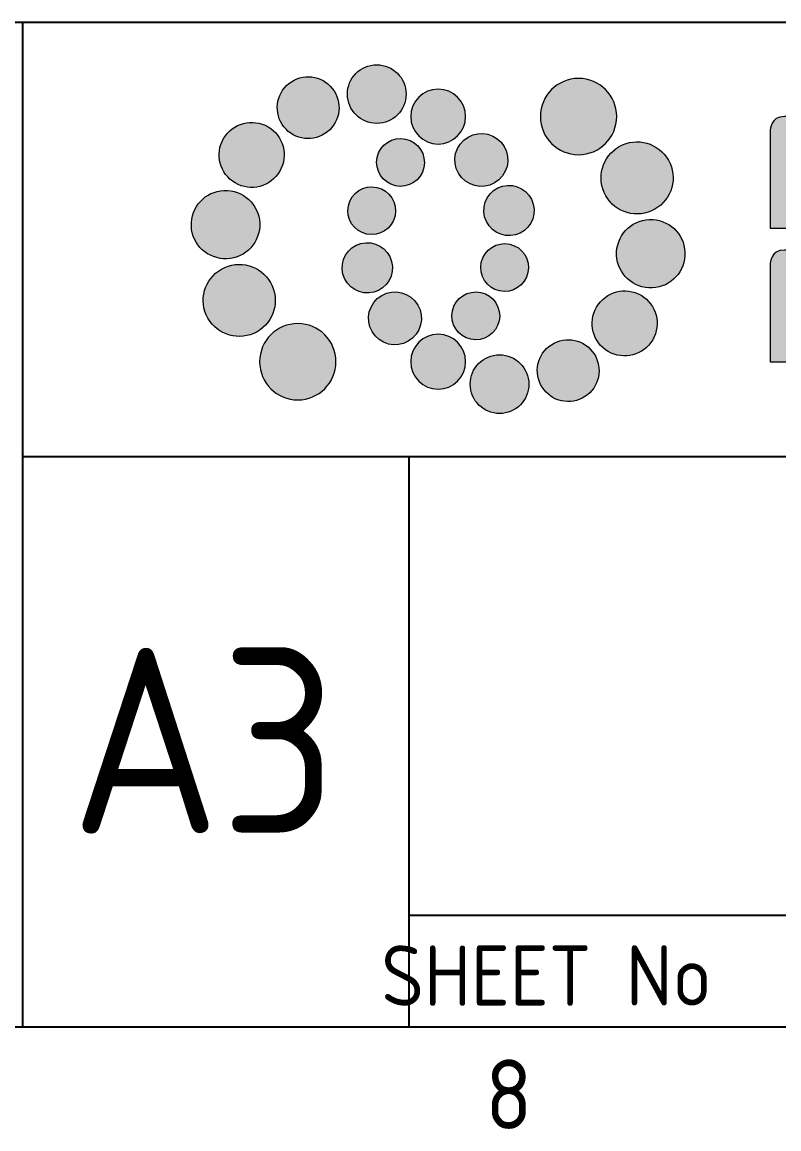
# Paper-space layout 'A3' of a CAD drawing. Header units: metres. Extents: x -21 to 431, y -1 to 287.
# Drawn here: x 377.2 to 399.67, y 0.74 to 33.59 of the extents above; entities that cross this region are included whole.
import ezdxf
from ezdxf.enums import TextEntityAlignment as Align

# ---------------------------------------------------------------- set-up
doc = ezdxf.new("R2010")
doc.units = ezdxf.units.M
doc.layers.get('0').update_dxf_attribs({"color": 6})
doc.layers.add('Notes', color=7, linetype='Continuous')
doc.layers.add('SupportsUG_SP_EXT', color=7, linetype='Continuous')
doc.styles.add('iecISOCP', font='isocp.shx')
doc.styles.get("Standard").update_dxf_attribs({"font": 'arial.ttf'})

# ---------------------------------------------------------------- blocks, each defined once
blk = doc.blocks.new('EE_LOGO')
h = blk.add_hatch(color=7)
edge = h.paths.add_edge_path()
edge.add_spline(control_points=[(-21.117, 5.874), (-21.481, 6.442), (-22.24, 6.607), (-22.806, 6.242), (-23.374, 5.876), (-23.536, 5.12), (-23.174, 4.55), (-22.805, 3.983), (-22.05, 3.82), (-21.483, 4.186), (-20.915, 4.55), (-20.748, 5.308), (-21.117, 5.874)], knot_values=[0, 0, 0, 0, 1, 1, 1, 2, 2, 2, 3, 3, 3, 4, 4, 4, 4], degree=3, periodic=0)
h = blk.add_hatch(color=7)
edge = h.paths.add_edge_path()
edge.add_spline(control_points=[(-18.272, 5.865), (-18.338, 6.504), (-18.908, 6.969), (-19.545, 6.904), (-20.185, 6.84), (-20.65, 6.27), (-20.584, 5.634), (-20.52, 4.994), (-19.951, 4.528), (-19.312, 4.593), (-18.671, 4.657), (-18.207, 5.226), (-18.272, 5.865)], knot_values=[0, 0, 0, 0, 1, 1, 1, 2, 2, 2, 3, 3, 3, 4, 4, 4, 4], degree=3, periodic=0)
h = blk.add_hatch(color=7)
edge = h.paths.add_edge_path()
edge.add_spline(control_points=[(-9.932, 4.861), (-9.932, 4.027), (-10.608, 3.351), (-11.442, 3.351), (-12.276, 3.351), (-12.953, 4.027), (-12.953, 4.861), (-12.953, 5.695), (-12.276, 6.371), (-11.442, 6.371), (-10.608, 6.371), (-9.932, 5.695), (-9.932, 4.861)], knot_values=[0, 0, 0, 0, 1, 1, 1, 2, 2, 2, 3, 3, 3, 4, 4, 4, 4], degree=3, periodic=0)
h = blk.add_hatch(color=7)
edge = h.paths.add_edge_path()
edge.add_spline(control_points=[(-15.912, 4.861), (-15.912, 4.261), (-16.398, 3.774), (-16.998, 3.774), (-17.599, 3.774), (-18.085, 4.261), (-18.085, 4.861), (-18.085, 5.461), (-17.599, 5.947), (-16.998, 5.947), (-16.398, 5.947), (-15.912, 5.461), (-15.912, 4.861)], knot_values=[0, 0, 0, 0, 1, 1, 1, 2, 2, 2, 3, 3, 3, 4, 4, 4, 4], degree=3, periodic=0)
edge = h.paths.add_edge_path()
edge.add_spline(control_points=[(-18.287, 3.97), (-18.8, 4.08), (-19.302, 3.756), (-19.412, 3.245), (-19.522, 2.736), (-19.198, 2.231), (-18.69, 2.12), (-18.178, 2.008), (-17.673, 2.333), (-17.564, 2.844), (-17.454, 3.354), (-17.778, 3.859), (-18.287, 3.97)], knot_values=[0, 0, 0, 0, 1, 1, 1, 2, 2, 2, 3, 3, 3, 4, 4, 4, 4], degree=3, periodic=0)
h = blk.add_hatch(color=7)
edge = h.paths.add_edge_path()
edge.add_spline(control_points=[(-14.591, 2.361), (-14.158, 2.747), (-14.12, 3.41), (-14.507, 3.841), (-14.892, 4.274), (-15.554, 4.311), (-15.987, 3.925), (-16.42, 3.541), (-16.456, 2.876), (-16.07, 2.447), (-15.686, 2.014), (-15.024, 1.976), (-14.591, 2.361)], knot_values=[0, 0, 0, 0, 1, 1, 1, 2, 2, 2, 3, 3, 3, 4, 4, 4, 4], degree=3, periodic=0)
edge = h.paths.add_edge_path()
edge.add_spline(control_points=[(-15.912, 4.861), (-15.912, 4.261), (-16.398, 3.774), (-16.998, 3.774), (-17.599, 3.774), (-18.085, 4.261), (-18.085, 4.861), (-18.085, 5.461), (-17.599, 5.947), (-16.998, 5.947), (-16.398, 5.947), (-15.912, 5.461), (-15.912, 4.861)], knot_values=[0, 0, 0, 0, 1, 1, 1, 2, 2, 2, 3, 3, 3, 4, 4, 4, 4], degree=3, periodic=0)
h = blk.add_hatch(color=7)
edge = h.paths.add_edge_path()
edge.add_spline(control_points=[(-15.912, 4.861), (-15.912, 4.261), (-16.398, 3.774), (-16.998, 3.774), (-17.599, 3.774), (-18.085, 4.261), (-18.085, 4.861), (-18.085, 5.461), (-17.598, 5.947), (-16.998, 5.947), (-16.398, 5.947), (-15.912, 5.461), (-15.912, 4.861)], knot_values=[0, 0, 0, 0, 1, 1, 1, 2, 2, 2, 3, 3, 3, 4, 4, 4, 4], degree=3, periodic=0)
edge = h.paths.add_edge_path(flags=16)
edge.add_spline(control_points=[(-15.912, 4.861), (-15.912, 4.261), (-16.398, 3.774), (-16.998, 3.774), (-17.599, 3.774), (-18.085, 4.261), (-18.085, 4.861), (-18.085, 5.461), (-17.599, 5.947), (-16.998, 5.947), (-16.398, 5.947), (-15.912, 5.461), (-15.912, 4.861)], knot_values=[0, 0, 0, 0, 1, 1, 1, 2, 2, 2, 3, 3, 3, 4, 4, 4, 4], degree=3, periodic=0)
h = blk.add_hatch(color=7)
edge = h.paths.add_edge_path()
edge.add_spline(control_points=[(-3.852, 0.44), (-3.852, 0.44), (-3.852, 4.253), (-3.852, 4.3), (-3.852, 4.346), (-3.85, 4.86), (-3.293, 4.86), (-2.736, 4.861), (-0.486, 4.86), (-0.486, 4.86), (-0.486, 4.86), (-0.486, 3.995), (-0.486, 3.995), (-0.486, 3.995), (-2.886, 3.995), (-2.886, 3.995), (-2.886, 3.995), (-2.886, 3.099), (-2.886, 3.099), (-2.886, 3.099), (-0.802, 3.099), (-0.802, 3.099), (-0.802, 3.099), (-0.802, 2.233), (-0.802, 2.233), (-0.802, 2.233), (-2.886, 2.233), (-2.886, 2.233), (-2.886, 2.233), (-2.886, 1.305), (-2.886, 1.305), (-2.886, 1.305), (-0.486, 1.305), (-0.486, 1.305), (-0.486, 1.305), (-0.486, 0.44), (-0.486, 0.44), (-0.486, 0.44), (-3.852, 0.44), (-3.852, 0.44)], knot_values=[0, 0, 0, 0, 1, 1, 1, 2, 2, 2, 3, 3, 3, 4, 4, 4, 5, 5, 5, 6, 6, 6, 7, 7, 7, 8, 8, 8, 9, 9, 9, 10, 10, 10, 11, 11, 11, 12, 12, 12, 13, 13, 13, 13], degree=3, periodic=0)
h = blk.add_hatch(color=7)
edge = h.paths.add_edge_path()
edge.add_spline(control_points=[(-23.731, 4.455), (-24.343, 4.811), (-25.134, 4.605), (-25.491, 3.991), (-25.848, 3.376), (-25.641, 2.589), (-25.028, 2.232), (-24.414, 1.872), (-23.625, 2.081), (-23.267, 2.695), (-22.908, 3.308), (-23.116, 4.097), (-23.731, 4.455)], knot_values=[0, 0, 0, 0, 1, 1, 1, 2, 2, 2, 3, 3, 3, 4, 4, 4, 4], degree=3, periodic=0)
h = blk.add_hatch(color=7)
edge = h.paths.add_edge_path()
edge.add_spline(control_points=[(-8.551, 1.129), (-7.829, 1.446), (-7.501, 2.288), (-7.819, 3.008), (-8.136, 3.727), (-8.978, 4.056), (-9.698, 3.738), (-10.419, 3.421), (-10.746, 2.579), (-10.431, 1.859), (-10.113, 1.137), (-9.272, 0.81), (-8.551, 1.129)], knot_values=[0, 0, 0, 0, 1, 1, 1, 2, 2, 2, 3, 3, 3, 4, 4, 4, 4], degree=3, periodic=0)
h = blk.add_hatch(color=7)
edge = h.paths.add_edge_path()
edge.add_spline(control_points=[(-13.94, 0.18), (-13.409, 0.32), (-13.092, 0.865), (-13.232, 1.397), (-13.372, 1.93), (-13.919, 2.246), (-14.449, 2.106), (-14.977, 1.966), (-15.296, 1.421), (-15.158, 0.89), (-15.017, 0.358), (-14.472, 0.04), (-13.94, 0.18)], knot_values=[0, 0, 0, 0, 1, 1, 1, 2, 2, 2, 3, 3, 3, 4, 4, 4, 4], degree=3, periodic=0)
h = blk.add_hatch(color=7)
edge = h.paths.add_edge_path()
edge.add_spline(control_points=[(-25.337, 1.937), (-26.085, 1.98), (-26.723, 1.408), (-26.766, 0.662), (-26.811, -0.085), (-26.237, -0.724), (-25.489, -0.767), (-24.742, -0.811), (-24.104, -0.24), (-24.06, 0.508), (-24.019, 1.254), (-24.59, 1.895), (-25.337, 1.937)], knot_values=[0, 0, 0, 0, 1, 1, 1, 2, 2, 2, 3, 3, 3, 4, 4, 4, 4], degree=3, periodic=0)
h = blk.add_hatch(color=7)
edge = h.paths.add_edge_path()
edge.add_spline(control_points=[(-19.428, 2.057), (-19.94, 2.167), (-20.443, 1.843), (-20.553, 1.333), (-20.663, 0.823), (-20.338, 0.318), (-19.83, 0.208), (-19.319, 0.096), (-18.814, 0.421), (-18.705, 0.932), (-18.594, 1.442), (-18.919, 1.947), (-19.428, 2.057)], knot_values=[0, 0, 0, 0, 1, 1, 1, 2, 2, 2, 3, 3, 3, 4, 4, 4, 4], degree=3, periodic=0)
h = blk.add_hatch(color=7)
edge = h.paths.add_edge_path()
edge.add_spline(control_points=[(-8.66, -1.921), (-7.912, -1.963), (-7.274, -1.392), (-7.231, -0.645), (-7.186, 0.102), (-7.76, 0.74), (-8.507, 0.784), (-9.254, 0.827), (-9.893, 0.256), (-9.936, -0.492), (-9.977, -1.238), (-9.407, -1.878), (-8.66, -1.921)], knot_values=[0, 0, 0, 0, 1, 1, 1, 2, 2, 2, 3, 3, 3, 4, 4, 4, 4], degree=3, periodic=0)
h = blk.add_hatch(color=7)
edge = h.paths.add_edge_path()
edge.add_spline(control_points=[(-20.056, -0.164), (-20.588, -0.304), (-20.905, -0.849), (-20.765, -1.38), (-20.625, -1.913), (-20.078, -2.23), (-19.548, -2.089), (-19.02, -1.949), (-18.701, -1.405), (-18.839, -0.874), (-18.98, -0.341), (-19.524, -0.024), (-20.056, -0.164)], knot_values=[0, 0, 0, 0, 1, 1, 1, 2, 2, 2, 3, 3, 3, 4, 4, 4, 4], degree=3, periodic=0)
h = blk.add_hatch(color=7)
edge = h.paths.add_edge_path()
edge.add_spline(control_points=[(-14.569, -2.041), (-14.056, -2.151), (-13.554, -1.827), (-13.444, -1.316), (-13.334, -0.807), (-13.658, -0.302), (-14.167, -0.191), (-14.678, -0.079), (-15.183, -0.404), (-15.292, -0.916), (-15.402, -1.425), (-15.078, -1.93), (-14.569, -2.041)], knot_values=[0, 0, 0, 0, 1, 1, 1, 2, 2, 2, 3, 3, 3, 4, 4, 4, 4], degree=3, periodic=0)
h = blk.add_hatch(color=7)
edge = h.paths.add_edge_path()
edge.add_spline(control_points=[(-3.852, -4.844), (-3.852, -4.844), (-3.852, -1.031), (-3.852, -0.984), (-3.852, -0.938), (-3.85, -0.425), (-3.293, -0.424), (-2.736, -0.424), (-0.486, -0.424), (-0.486, -0.424), (-0.486, -0.424), (-0.486, -1.289), (-0.486, -1.289), (-0.486, -1.289), (-2.886, -1.289), (-2.886, -1.289), (-2.886, -1.289), (-2.886, -2.186), (-2.886, -2.186), (-2.886, -2.186), (-0.802, -2.186), (-0.802, -2.186), (-0.802, -2.186), (-0.802, -3.051), (-0.802, -3.051), (-0.802, -3.051), (-2.886, -3.051), (-2.886, -3.051), (-2.886, -3.051), (-2.886, -3.98), (-2.886, -3.98), (-2.886, -3.98), (-0.486, -3.98), (-0.486, -3.98), (-0.486, -3.98), (-0.486, -4.844), (-0.486, -4.844), (-0.486, -4.844), (-3.852, -4.844), (-3.852, -4.844)], knot_values=[0, 0, 0, 0, 1, 1, 1, 2, 2, 2, 3, 3, 3, 4, 4, 4, 5, 5, 5, 6, 6, 6, 7, 7, 7, 8, 8, 8, 9, 9, 9, 10, 10, 10, 11, 11, 11, 12, 12, 12, 13, 13, 13, 13], degree=3, periodic=0)
h = blk.add_hatch(color=7)
edge = h.paths.add_edge_path()
edge.add_spline(control_points=[(-25.445, -1.112), (-26.167, -1.429), (-26.496, -2.272), (-26.178, -2.991), (-25.861, -3.711), (-25.019, -4.04), (-24.298, -3.721), (-23.578, -3.405), (-23.251, -2.563), (-23.566, -1.843), (-23.884, -1.121), (-24.725, -0.793), (-25.445, -1.112)], knot_values=[0, 0, 0, 0, 1, 1, 1, 2, 2, 2, 3, 3, 3, 4, 4, 4, 4], degree=3, periodic=0)
h = blk.add_hatch(color=7)
edge = h.paths.add_edge_path()
edge.add_spline(control_points=[(-19.406, -2.345), (-19.838, -2.731), (-19.876, -3.393), (-19.489, -3.824), (-19.105, -4.258), (-18.443, -4.295), (-18.01, -3.908), (-17.577, -3.524), (-17.541, -2.86), (-17.926, -2.43), (-18.311, -1.997), (-18.973, -1.96), (-19.406, -2.345)], knot_values=[0, 0, 0, 0, 1, 1, 1, 2, 2, 2, 3, 3, 3, 4, 4, 4, 4], degree=3, periodic=0)
h = blk.add_hatch(color=7)
edge = h.paths.add_edge_path()
edge.add_spline(control_points=[(-15.71, -3.953), (-15.197, -4.063), (-14.695, -3.739), (-14.585, -3.229), (-14.474, -2.719), (-14.799, -2.214), (-15.307, -2.103), (-15.819, -1.992), (-16.324, -2.317), (-16.433, -2.828), (-16.543, -3.338), (-16.218, -3.843), (-15.71, -3.953)], knot_values=[0, 0, 0, 0, 1, 1, 1, 2, 2, 2, 3, 3, 3, 4, 4, 4, 4], degree=3, periodic=0)
h = blk.add_hatch(color=7)
edge = h.paths.add_edge_path()
edge.add_spline(control_points=[(-10.266, -4.439), (-9.654, -4.794), (-8.863, -4.589), (-8.506, -3.974), (-8.149, -3.359), (-8.356, -2.573), (-8.968, -2.215), (-9.583, -1.856), (-10.371, -2.064), (-10.729, -2.678), (-11.089, -3.292), (-10.881, -4.08), (-10.266, -4.439)], knot_values=[0, 0, 0, 0, 1, 1, 1, 2, 2, 2, 3, 3, 3, 4, 4, 4, 4], degree=3, periodic=0)
h = blk.add_hatch(color=7)
edge = h.paths.add_edge_path()
edge.add_spline(control_points=[(-24.065, -4.844), (-24.065, -4.01), (-23.389, -3.334), (-22.555, -3.334), (-21.72, -3.334), (-21.044, -4.01), (-21.044, -4.844), (-21.044, -5.678), (-21.721, -6.354), (-22.555, -6.354), (-23.389, -6.354), (-24.065, -5.678), (-24.065, -4.844)], knot_values=[0, 0, 0, 0, 1, 1, 1, 2, 2, 2, 3, 3, 3, 4, 4, 4, 4], degree=3, periodic=0)
h = blk.add_hatch(color=7)
edge = h.paths.add_edge_path()
edge.add_spline(control_points=[(-18.085, -4.844), (-18.085, -4.244), (-17.599, -3.758), (-16.998, -3.758), (-16.398, -3.758), (-15.912, -4.244), (-15.912, -4.844), (-15.912, -5.444), (-16.398, -5.931), (-16.998, -5.931), (-17.599, -5.931), (-18.085, -5.444), (-18.085, -4.844)], knot_values=[0, 0, 0, 0, 1, 1, 1, 2, 2, 2, 3, 3, 3, 4, 4, 4, 4], degree=3, periodic=0)
h = blk.add_hatch(color=7)
edge = h.paths.add_edge_path()
edge.add_spline(control_points=[(-12.879, -5.857), (-12.516, -6.425), (-11.757, -6.59), (-11.19, -6.225), (-10.623, -5.859), (-10.461, -5.104), (-10.823, -4.534), (-11.191, -3.967), (-11.947, -3.803), (-12.514, -4.169), (-13.081, -4.533), (-13.248, -5.291), (-12.879, -5.857)], knot_values=[0, 0, 0, 0, 1, 1, 1, 2, 2, 2, 3, 3, 3, 4, 4, 4, 4], degree=3, periodic=0)
h = blk.add_hatch(color=7)
edge = h.paths.add_edge_path()
edge.add_spline(control_points=[(-15.724, -5.849), (-15.658, -6.488), (-15.089, -6.953), (-14.452, -6.888), (-13.812, -6.823), (-13.347, -6.254), (-13.413, -5.617), (-13.476, -4.978), (-14.045, -4.512), (-14.684, -4.576), (-15.326, -4.641), (-15.79, -5.21), (-15.724, -5.849)], knot_values=[0, 0, 0, 0, 1, 1, 1, 2, 2, 2, 3, 3, 3, 4, 4, 4, 4], degree=3, periodic=0)
at = {"color": 7, "lineweight": 0}
for points in [[(-15.078, 2.115), (-15.078, 2.115)], [(-18.918, -2.098), (-18.918, -2.098)]]:
    blk.add_lwpolyline(points, dxfattribs=at)
for points, knots in [([(-21.117, 5.874), (-21.481, 6.442), (-22.24, 6.607), (-22.806, 6.242), (-23.374, 5.876), (-23.536, 5.12), (-23.174, 4.55), (-22.805, 3.983), (-22.05, 3.82), (-21.483, 4.186), (-20.915, 4.55), (-20.748, 5.308), (-21.117, 5.874)], [0, 0, 0, 0, 1, 1, 1, 2, 2, 2, 3, 3, 3, 4, 4, 4, 4]), ([(-18.272, 5.865), (-18.338, 6.504), (-18.908, 6.969), (-19.545, 6.904), (-20.185, 6.84), (-20.65, 6.27), (-20.584, 5.634), (-20.52, 4.994), (-19.951, 4.528), (-19.312, 4.593), (-18.671, 4.657), (-18.207, 5.226), (-18.272, 5.865)], [0, 0, 0, 0, 1, 1, 1, 2, 2, 2, 3, 3, 3, 4, 4, 4, 4]), ([(-9.932, 4.861), (-9.932, 4.027), (-10.608, 3.351), (-11.442, 3.351), (-12.276, 3.351), (-12.953, 4.027), (-12.953, 4.861), (-12.953, 5.695), (-12.276, 6.371), (-11.442, 6.371), (-10.608, 6.371), (-9.932, 5.695), (-9.932, 4.861)], [0, 0, 0, 0, 1, 1, 1, 2, 2, 2, 3, 3, 3, 4, 4, 4, 4]), ([(-15.912, 4.861), (-15.912, 4.261), (-16.398, 3.774), (-16.998, 3.774), (-17.599, 3.774), (-18.085, 4.261), (-18.085, 4.861), (-18.085, 5.461), (-17.599, 5.947), (-16.998, 5.947), (-16.398, 5.947), (-15.912, 5.461), (-15.912, 4.861)], [0, 0, 0, 0, 1, 1, 1, 2, 2, 2, 3, 3, 3, 4, 4, 4, 4]), ([(-15.912, 4.861), (-15.912, 4.261), (-16.398, 3.774), (-16.998, 3.774), (-17.599, 3.774), (-18.085, 4.261), (-18.085, 4.861), (-18.085, 5.461), (-17.598, 5.947), (-16.998, 5.947), (-16.398, 5.947), (-15.912, 5.461), (-15.912, 4.861)], [0, 0, 0, 0, 1, 1, 1, 2, 2, 2, 3, 3, 3, 4, 4, 4, 4]), ([(-3.852, 0.44), (-3.852, 0.44), (-3.852, 4.253), (-3.852, 4.3), (-3.852, 4.346), (-3.85, 4.86), (-3.293, 4.86), (-2.736, 4.861), (-0.486, 4.86), (-0.486, 4.86), (-0.486, 4.86), (-0.486, 3.995), (-0.486, 3.995), (-0.486, 3.995), (-2.886, 3.995), (-2.886, 3.995), (-2.886, 3.995), (-2.886, 3.099), (-2.886, 3.099), (-2.886, 3.099), (-0.802, 3.099), (-0.802, 3.099), (-0.802, 3.099), (-0.802, 2.233), (-0.802, 2.233), (-0.802, 2.233), (-2.886, 2.233), (-2.886, 2.233), (-2.886, 2.233), (-2.886, 1.305), (-2.886, 1.305), (-2.886, 1.305), (-0.486, 1.305), (-0.486, 1.305), (-0.486, 1.305), (-0.486, 0.44), (-0.486, 0.44), (-0.486, 0.44), (-3.852, 0.44), (-3.852, 0.44)], [0, 0, 0, 0, 1, 1, 1, 2, 2, 2, 3, 3, 3, 4, 4, 4, 5, 5, 5, 6, 6, 6, 7, 7, 7, 8, 8, 8, 9, 9, 9, 10, 10, 10, 11, 11, 11, 12, 12, 12, 13, 13, 13, 13]), ([(-23.731, 4.455), (-24.343, 4.811), (-25.134, 4.605), (-25.491, 3.991), (-25.848, 3.376), (-25.641, 2.589), (-25.028, 2.232), (-24.414, 1.872), (-23.625, 2.081), (-23.267, 2.695), (-22.908, 3.308), (-23.116, 4.097), (-23.731, 4.455)], [0, 0, 0, 0, 1, 1, 1, 2, 2, 2, 3, 3, 3, 4, 4, 4, 4]), ([(-18.287, 3.97), (-18.8, 4.08), (-19.302, 3.756), (-19.412, 3.245), (-19.522, 2.736), (-19.198, 2.231), (-18.69, 2.12), (-18.178, 2.008), (-17.673, 2.333), (-17.564, 2.844), (-17.454, 3.354), (-17.778, 3.859), (-18.287, 3.97)], [0, 0, 0, 0, 1, 1, 1, 2, 2, 2, 3, 3, 3, 4, 4, 4, 4]), ([(-14.591, 2.361), (-14.158, 2.747), (-14.12, 3.41), (-14.507, 3.841), (-14.892, 4.274), (-15.554, 4.311), (-15.987, 3.925), (-16.42, 3.541), (-16.456, 2.876), (-16.07, 2.447), (-15.686, 2.014), (-15.024, 1.976), (-14.591, 2.361)], [0, 0, 0, 0, 1, 1, 1, 2, 2, 2, 3, 3, 3, 4, 4, 4, 4]), ([(-8.551, 1.129), (-7.829, 1.446), (-7.501, 2.288), (-7.819, 3.008), (-8.136, 3.727), (-8.978, 4.056), (-9.698, 3.738), (-10.419, 3.421), (-10.746, 2.579), (-10.431, 1.859), (-10.113, 1.137), (-9.272, 0.81), (-8.551, 1.129)], [0, 0, 0, 0, 1, 1, 1, 2, 2, 2, 3, 3, 3, 4, 4, 4, 4]), ([(-13.94, 0.18), (-13.409, 0.32), (-13.092, 0.865), (-13.232, 1.397), (-13.372, 1.93), (-13.919, 2.246), (-14.449, 2.106), (-14.977, 1.966), (-15.296, 1.421), (-15.158, 0.89), (-15.017, 0.358), (-14.472, 0.04), (-13.94, 0.18)], [0, 0, 0, 0, 1, 1, 1, 2, 2, 2, 3, 3, 3, 4, 4, 4, 4]), ([(-25.337, 1.937), (-26.085, 1.98), (-26.723, 1.408), (-26.766, 0.662), (-26.811, -0.085), (-26.237, -0.724), (-25.489, -0.767), (-24.742, -0.811), (-24.104, -0.24), (-24.06, 0.508), (-24.019, 1.254), (-24.59, 1.895), (-25.337, 1.937)], [0, 0, 0, 0, 1, 1, 1, 2, 2, 2, 3, 3, 3, 4, 4, 4, 4]), ([(-19.428, 2.057), (-19.94, 2.167), (-20.443, 1.843), (-20.553, 1.333), (-20.663, 0.823), (-20.338, 0.318), (-19.83, 0.208), (-19.319, 0.096), (-18.814, 0.421), (-18.705, 0.932), (-18.594, 1.442), (-18.919, 1.947), (-19.428, 2.057)], [0, 0, 0, 0, 1, 1, 1, 2, 2, 2, 3, 3, 3, 4, 4, 4, 4]), ([(-8.66, -1.921), (-7.912, -1.963), (-7.274, -1.392), (-7.231, -0.645), (-7.186, 0.102), (-7.76, 0.74), (-8.507, 0.784), (-9.254, 0.827), (-9.893, 0.256), (-9.936, -0.492), (-9.977, -1.238), (-9.407, -1.878), (-8.66, -1.921)], [0, 0, 0, 0, 1, 1, 1, 2, 2, 2, 3, 3, 3, 4, 4, 4, 4]), ([(-20.056, -0.164), (-20.588, -0.304), (-20.905, -0.849), (-20.765, -1.38), (-20.625, -1.913), (-20.078, -2.23), (-19.548, -2.089), (-19.02, -1.949), (-18.701, -1.405), (-18.839, -0.874), (-18.98, -0.341), (-19.524, -0.024), (-20.056, -0.164)], [0, 0, 0, 0, 1, 1, 1, 2, 2, 2, 3, 3, 3, 4, 4, 4, 4]), ([(-14.569, -2.041), (-14.056, -2.151), (-13.554, -1.827), (-13.444, -1.316), (-13.334, -0.807), (-13.658, -0.302), (-14.167, -0.191), (-14.678, -0.079), (-15.183, -0.404), (-15.292, -0.916), (-15.402, -1.425), (-15.078, -1.93), (-14.569, -2.041)], [0, 0, 0, 0, 1, 1, 1, 2, 2, 2, 3, 3, 3, 4, 4, 4, 4]), ([(-3.852, -4.844), (-3.852, -4.844), (-3.852, -1.031), (-3.852, -0.984), (-3.852, -0.938), (-3.85, -0.425), (-3.293, -0.424), (-2.736, -0.424), (-0.486, -0.424), (-0.486, -0.424), (-0.486, -0.424), (-0.486, -1.289), (-0.486, -1.289), (-0.486, -1.289), (-2.886, -1.289), (-2.886, -1.289), (-2.886, -1.289), (-2.886, -2.186), (-2.886, -2.186), (-2.886, -2.186), (-0.802, -2.186), (-0.802, -2.186), (-0.802, -2.186), (-0.802, -3.051), (-0.802, -3.051), (-0.802, -3.051), (-2.886, -3.051), (-2.886, -3.051), (-2.886, -3.051), (-2.886, -3.98), (-2.886, -3.98), (-2.886, -3.98), (-0.486, -3.98), (-0.486, -3.98), (-0.486, -3.98), (-0.486, -4.844), (-0.486, -4.844), (-0.486, -4.844), (-3.852, -4.844), (-3.852, -4.844)], [0, 0, 0, 0, 1, 1, 1, 2, 2, 2, 3, 3, 3, 4, 4, 4, 5, 5, 5, 6, 6, 6, 7, 7, 7, 8, 8, 8, 9, 9, 9, 10, 10, 10, 11, 11, 11, 12, 12, 12, 13, 13, 13, 13]), ([(-25.445, -1.112), (-26.167, -1.429), (-26.496, -2.272), (-26.178, -2.991), (-25.861, -3.711), (-25.019, -4.04), (-24.298, -3.721), (-23.578, -3.405), (-23.251, -2.563), (-23.566, -1.843), (-23.884, -1.121), (-24.725, -0.793), (-25.445, -1.112)], [0, 0, 0, 0, 1, 1, 1, 2, 2, 2, 3, 3, 3, 4, 4, 4, 4]), ([(-19.406, -2.345), (-19.838, -2.731), (-19.876, -3.393), (-19.489, -3.824), (-19.105, -4.258), (-18.443, -4.295), (-18.01, -3.908), (-17.577, -3.524), (-17.541, -2.86), (-17.926, -2.43), (-18.311, -1.997), (-18.973, -1.96), (-19.406, -2.345)], [0, 0, 0, 0, 1, 1, 1, 2, 2, 2, 3, 3, 3, 4, 4, 4, 4]), ([(-15.71, -3.953), (-15.197, -4.063), (-14.695, -3.739), (-14.585, -3.229), (-14.474, -2.719), (-14.799, -2.214), (-15.307, -2.103), (-15.819, -1.992), (-16.324, -2.317), (-16.433, -2.828), (-16.543, -3.338), (-16.218, -3.843), (-15.71, -3.953)], [0, 0, 0, 0, 1, 1, 1, 2, 2, 2, 3, 3, 3, 4, 4, 4, 4]), ([(-10.266, -4.439), (-9.654, -4.794), (-8.863, -4.589), (-8.506, -3.974), (-8.149, -3.359), (-8.356, -2.573), (-8.968, -2.215), (-9.583, -1.856), (-10.371, -2.064), (-10.729, -2.678), (-11.089, -3.292), (-10.881, -4.08), (-10.266, -4.439)], [0, 0, 0, 0, 1, 1, 1, 2, 2, 2, 3, 3, 3, 4, 4, 4, 4]), ([(-24.065, -4.844), (-24.065, -4.01), (-23.389, -3.334), (-22.555, -3.334), (-21.72, -3.334), (-21.044, -4.01), (-21.044, -4.844), (-21.044, -5.678), (-21.721, -6.354), (-22.555, -6.354), (-23.389, -6.354), (-24.065, -5.678), (-24.065, -4.844)], [0, 0, 0, 0, 1, 1, 1, 2, 2, 2, 3, 3, 3, 4, 4, 4, 4]), ([(-18.085, -4.844), (-18.085, -4.244), (-17.599, -3.758), (-16.998, -3.758), (-16.398, -3.758), (-15.912, -4.244), (-15.912, -4.844), (-15.912, -5.444), (-16.398, -5.931), (-16.998, -5.931), (-17.599, -5.931), (-18.085, -5.444), (-18.085, -4.844)], [0, 0, 0, 0, 1, 1, 1, 2, 2, 2, 3, 3, 3, 4, 4, 4, 4]), ([(-12.879, -5.857), (-12.516, -6.425), (-11.757, -6.59), (-11.19, -6.225), (-10.623, -5.859), (-10.461, -5.104), (-10.823, -4.534), (-11.191, -3.967), (-11.947, -3.803), (-12.514, -4.169), (-13.081, -4.533), (-13.248, -5.291), (-12.879, -5.857)], [0, 0, 0, 0, 1, 1, 1, 2, 2, 2, 3, 3, 3, 4, 4, 4, 4]), ([(-15.724, -5.849), (-15.658, -6.488), (-15.089, -6.953), (-14.452, -6.888), (-13.812, -6.823), (-13.347, -6.254), (-13.413, -5.617), (-13.476, -4.978), (-14.045, -4.512), (-14.684, -4.576), (-15.326, -4.641), (-15.79, -5.21), (-15.724, -5.849)], [0, 0, 0, 0, 1, 1, 1, 2, 2, 2, 3, 3, 3, 4, 4, 4, 4])]:
    blk.add_open_spline(points, degree=3, knots=knots, dxfattribs=at)
blk = doc.blocks.new('A3_FRAME_TITLE')
at = {"layer": 'Notes', "color": 3, "linetype": 'Continuous'}
blk.add_line((103.876, 31.005), (427.163, 31.005), dxfattribs=at)
at = {"layer": 'Notes', "color": 3}
for p, q in [((377.002, 1.163), (377.002, 31.005)), ((377.002, 1.163), (377.002, 18.106)), ((377.002, 18.106), (427.163, 18.106)), ((388.468, 18.106), (388.468, 1.163)), ((388.468, 4.491), (427.163, 4.491)), ((427.163, 1.163), (103.876, 1.163))]:
    blk.add_line(p, q, dxfattribs=at)
at = {"xscale": 0.75, "yscale": 0.75, "zscale": 0.75}
blk.add_blockref('EE_LOGO', (402.083, 24.556), dxfattribs=at)
blk.add_attdef('DRAFT_NUM', (-3.306, 14.799), '', height=2.064, rotation=90)
at = {"layer": 'Notes', "color": 1, "style": 'iecISOCP'}
blk.add_text('A3', height=5.5034, dxfattribs=at).set_placement((382.385, 9.678), align=Align.MIDDLE_CENTER)
at = {"layer": 'Notes', "color": 7, "style": 'iecISOCP'}
blk.add_text('SHEET No         OF           SHEETS', height=1.79146, dxfattribs=at).set_placement((407.815, 2.7), align=Align.MIDDLE_CENTER)
blk.add_text('8', height=2.064, dxfattribs=at).set_placement((391.432, 0.207), align=Align.TOP_CENTER)
at = {"layer": 'Notes', "color": 7, "style": 'iecISOCP', "flags": 8}
blk.add_attdef('VERSION_NO', text='', height=1.8, rotation=90, dxfattribs=at).set_placement((102.126, 28.135), align=Align.MIDDLE_CENTER)
at = {"layer": 'Notes', "color": 7, "style": 'iecISOCP'}
for tag, p in [('IE_NUM', (193.416, 27.926)), ('CAP_NO', (193.608, 24.109)), ('scale', (226.876, 20.935)), ('GEN_WO', (151.511, 19.601)), ('HV_SWITCH', (193.57, 19.601)), ('OH_WO', (151.357, 15.747)), ('GIS_MAP_No', (193.416, 15.747)), ('DRAWN', (224.73, 14.747)), ('UG_WO', (151.511, 11.276)), ('UBD_REF', (193.57, 11.276)), ('DATE', (224.489, 8.978)), ('SUB_WO', (151.511, 7.114)), ('HV_OP_DIAG', (193.57, 7.114)), ('DESIGN', (255.121, 3.442)), ('CHD', (224.489, 2.882)), ('LGA', (193.57, 2.643))]:
    blk.add_attdef(tag, p, '', height=1.791, dxfattribs=at)
at = {"layer": 'Notes', "style": 'iecISOCP'}
for tag, p in [('T1', (315.054, 25.098)), ('T2', (315.054, 21.43)), ('T3', (315.054, 17.541)), ('T4', (315.017, 13.835)), ('T5', (315.017, 9.947)), ('T6', (315.017, 6.175))]:
    blk.add_attdef(tag, text='', height=2.508, dxfattribs=at).set_placement(p, align=Align.CENTER)
at = {"layer": 'Notes', "color": 1, "style": 'iecISOCP'}
blk.add_attdef('REV', text='', height=3.583, dxfattribs=at).set_placement((423.699, 9.133), align=Align.CENTER)
at = {"layer": 'Notes', "color": 4, "style": 'iecISOCP'}
blk.add_attdef('NUM', text='', height=5.016, dxfattribs=at).set_placement((404.621, 9.133), align=Align.MIDDLE_CENTER)
at = {"layer": 'Notes', "color": 7, "style": 'iecISOCP'}
for tag, p in [('NS', (403.742, 2.7)), ('SHTS', (413.804, 2.7))]:
    blk.add_attdef(tag, text='', height=1.791, dxfattribs=at).set_placement(p, align=Align.MIDDLE)
at = {"layer": 'Notes', "style": 'iecISOCP'}
blk.add_attdef('ExportID', (-16.038, -5.538), '', height=2, dxfattribs=at)
at = {"layer": 'Notes', "style": 'iecISOCP', "flags": 1}
for tag, p in [('ExportAreaOfInterest', (130.316, -14.825)), ('DrawingNumber', (20.676, -15.391)), ('ExportDate', (64.301, -15.394)), ('ExportUserName', (78.947, -15.232)), ('DesignerCompanyName', (99.938, -15.394)), ('GIS_SUCCESS', (160.165, -15.153)), ('ProjectType', (-15.28, -15.537)), ('ProjectNumber', (1.687, -15.536)), ('ProjectDescription', (40.244, -15.536)), ('CAD_SUCCESS', (178.275, -15.537)), ('Comments', (207.322, -15.584)), ('ExportCategories', (221.075, -15.495))]:
    blk.add_attdef(tag, p, '', height=1, dxfattribs=at)
at = {"layer": 'Notes', "color": 7, "style": 'iecISOCP', "flags": 1}
blk.add_attdef('DEPOTCODE', (197.215, -15.489), '', height=1, dxfattribs=at)

psp = doc.layouts.new('A3')

# ---------------------------------------------------------------- block references
at = {"layer": 'SupportsUG_SP_EXT'}
psp.add_blockref('A3_FRAME_TITLE', (0.218, 2.59), dxfattribs=at)

doc.saveas('drawing.dxf')
